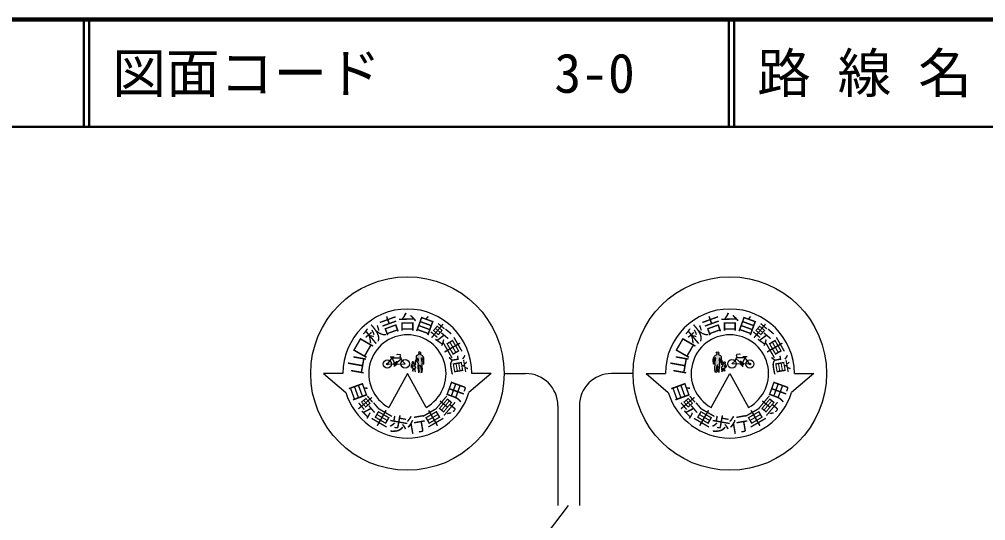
# Model space of a CAD drawing. Units: millimetres, scale not verified. Extents: x 40000 to 680000, y 20000 to 380000.
# Drawn here: x 111740 to 201648, y 333375 to 380000 of the extents above; entities that cross this region are included whole.
import ezdxf
from ezdxf.enums import TextEntityAlignment as Align

# ---------------------------------------------------------------- set-up
doc = ezdxf.new("R2010")
doc.units = ezdxf.units.MM
doc.header["$LTSCALE"] = 1000
for name, color, linetype, lineweight in [('M-STR-STRC', 7, 'Continuous', 25), ('M-TTL', 2, 'Continuous', 140), ('M-TTL-LINE', 7, 'Continuous', 50)]:
    doc.layers.add(name, color=color, linetype=linetype, lineweight=lineweight)
doc.layers.add('M-TTL-TXT', color=7, linetype='Continuous')
doc.styles.add('ＭＳ ゴシック', font='')
doc.styles.get('ＭＳ ゴシック').set_extended_font_data('MS Gothic')

msp = doc.modelspace()

# ---------------------------------------------------------------- hatches: boundary and pattern name
at = {"layer": 'M-STR-STRC'}
for points in [[(149184, 348761), (149096, 348798), (149040, 348855), (149040, 348919), (149078, 348938), (149129, 348941), (149044, 349046), (148976, 349071), (148899, 349033), (148872, 348983), (148864, 348951), (148908, 348938), (148906, 348859), (148896, 348818), (148723, 348739), (148671, 348708), (148655, 348647), (148665, 348400), (148575, 348166), (148578, 348132), (148564, 348113), (148568, 348058), (148581, 348042), (148587, 347926), (148518, 347918), (148452, 347934), (148423, 347951), (148417, 348002), (148445, 348025), (148438, 348089), (148396, 348140), (148329, 348146), (148296, 348110), (148279, 348071), (148272, 348038), (148304, 348008), (148311, 347950), (148301, 347934), (148264, 347912), (148233, 347873), (148211, 347798), (148201, 347702), (148206, 347612), (148229, 347613), (148234, 347694), (148257, 347735), (148266, 347812), (148312, 347804), (148340, 347784), (148337, 347703), (148312, 347646), (148296, 347580), (148307, 347545), (148343, 347489), (148358, 347448), (148360, 347426), (148336, 347375), (148307, 347336), (148317, 347313), (148376, 347279), (148371, 347304), (148347, 347330), (148424, 347428), (148417, 347493), (148452, 347528), (148520, 347457), (148523, 347266), (148592, 347241), (148601, 347266), (148565, 347288), (148578, 347504), (148564, 347581), (148629, 347619), (148630, 347663), (148501, 347768), (148504, 347830), (148624, 347886), (148614, 348090), (148742, 348329), (148781, 348530), (148841, 348389), (148841, 348249), (148764, 348108), (148835, 348011), (148842, 347889), (148822, 347834), (148826, 347570), (148861, 347390), (148883, 347285), (148882, 347255), (148841, 347200), (148872, 347177), (148965, 347245), (148950, 347465), (148948, 347713), (148982, 347847), (149032, 347845), (149101, 347616), (149127, 347283), (149150, 347230), (149091, 347188), (149093, 347163), (149225, 347195), (149238, 347505), (149233, 347647), (149214, 347903), (149221, 347974), (149260, 348044), (149212, 348141), (149161, 348498), (149201, 348512), (149246, 348502), (149296, 348432), (149311, 348140), (149334, 347934), (149369, 347932), (149390, 348319), (149381, 348477), (149315, 348641)], [(176509, 348761), (176597, 348798), (176653, 348855), (176653, 348919), (176615, 348938), (176564, 348941), (176649, 349046), (176718, 349071), (176795, 349033), (176821, 348983), (176830, 348951), (176785, 348938), (176788, 348859), (176797, 348818), (176970, 348739), (177023, 348708), (177038, 348647), (177028, 348400), (177118, 348166), (177115, 348132), (177130, 348113), (177126, 348058), (177112, 348042), (177106, 347926), (177176, 347918), (177241, 347934), (177270, 347951), (177276, 348002), (177249, 348025), (177256, 348089), (177298, 348140), (177364, 348146), (177397, 348110), (177415, 348071), (177422, 348038), (177389, 348008), (177383, 347950), (177393, 347934), (177429, 347912), (177460, 347873), (177483, 347798), (177492, 347702), (177488, 347612), (177464, 347613), (177459, 347694), (177437, 347735), (177427, 347812), (177381, 347804), (177354, 347784), (177357, 347703), (177382, 347646), (177397, 347580), (177387, 347545), (177350, 347489), (177336, 347448), (177333, 347426), (177358, 347375), (177386, 347336), (177376, 347313), (177317, 347279), (177322, 347304), (177346, 347330), (177269, 347428), (177276, 347493), (177241, 347528), (177174, 347457), (177171, 347266), (177102, 347241), (177092, 347266), (177128, 347288), (177115, 347504), (177130, 347581), (177064, 347619), (177063, 347663), (177193, 347768), (177190, 347830), (177070, 347886), (177080, 348090), (176951, 348329), (176913, 348530), (176852, 348389), (176852, 348249), (176929, 348108), (176859, 348011), (176852, 347889), (176871, 347834), (176867, 347570), (176833, 347390), (176810, 347285), (176811, 347255), (176852, 347200), (176821, 347177), (176728, 347245), (176743, 347465), (176746, 347713), (176711, 347847), (176661, 347845), (176592, 347616), (176567, 347283), (176543, 347230), (176603, 347188), (176601, 347163), (176468, 347195), (176455, 347505), (176460, 347647), (176479, 347903), (176472, 347974), (176434, 348044), (176482, 348141), (176532, 348498), (176492, 348512), (176447, 348502), (176397, 348432), (176383, 348140), (176359, 347934), (176324, 347932), (176303, 348319), (176312, 348477), (176378, 348641)]]:
    msp.add_hatch(color=256, dxfattribs=at).paths.add_polyline_path(points)

# ---------------------------------------------------------------- linework, layer by layer
for p, q in [((146871, 348817), (146954, 348846)), ((146954, 348846), (147189, 348821)), ((148872, 348983), (148864, 348951)), ((148864, 348951), (148908, 348938)), ((148899, 349033), (148872, 348983)), ((148906, 348859), (148896, 348818)), ((148976, 349071), (148899, 349033)), ((148908, 348938), (148906, 348859)), ((149044, 349046), (148976, 349071)), ((149040, 348919), (149078, 348938)), ((149040, 348855), (149040, 348919)), ((149096, 348798), (149040, 348855)), ((149129, 348941), (149044, 349046)), ((149078, 348938), (149129, 348941)), ((176564, 348941), (176649, 349046)), ((176615, 348938), (176564, 348941)), ((176597, 348798), (176653, 348855)), ((176653, 348919), (176615, 348938)), ((176649, 349046), (176718, 349071)), ((176653, 348855), (176653, 348919)), ((176718, 349071), (176795, 349033)), ((176830, 348951), (176785, 348938)), ((176785, 348938), (176788, 348859)), ((176788, 348859), (176797, 348818)), ((176795, 349033), (176821, 348983)), ((176821, 348983), (176830, 348951)), ((178739, 348846), (178504, 348821)), ((178823, 348817), (178739, 348846)), ((145982, 347942), (146420, 348508)), ((145982, 347942), (147648, 347967)), ((146240, 348621), (146629, 348627)), ((146722, 347953), (146358, 348623)), ((146420, 348508), (147237, 348520)), ((146722, 347953), (146691, 347733)), ((146722, 347953), (147273, 348437)), ((146722, 347953), (146802, 348167)), ((146802, 348167), (146891, 348167)), ((147173, 348672), (147240, 348701)), ((147356, 348243), (147173, 348672)), ((147240, 348701), (147189, 348821)), ((147648, 347967), (147356, 348243)), ((148279, 348071), (148272, 348038)), ((148272, 348038), (148304, 348008)), ((148296, 348110), (148279, 348071)), ((148329, 348146), (148296, 348110)), ((148311, 347950), (148301, 347934)), ((148304, 348008), (148311, 347950)), ((148396, 348140), (148329, 348146)), ((148438, 348089), (148396, 348140)), ((148417, 348002), (148445, 348025)), ((148423, 347951), (148417, 348002)), ((148452, 347934), (148423, 347951)), ((148445, 348025), (148438, 348089)), ((148578, 348132), (148564, 348113)), ((148564, 348113), (148568, 348058)), ((148568, 348058), (148581, 348042)), ((148665, 348400), (148575, 348166)), ((148575, 348166), (148578, 348132)), ((148581, 348042), (148587, 347926)), ((148614, 348090), (148742, 348329)), ((148624, 347886), (148614, 348090)), ((148671, 348708), (148655, 348647)), ((148655, 348647), (148665, 348400)), ((148723, 348739), (148671, 348708)), ((148896, 348818), (148723, 348739)), ((148742, 348329), (148781, 348530)), ((148841, 348249), (148764, 348108)), ((148764, 348108), (148835, 348011)), ((148781, 348530), (148841, 348389)), ((148835, 348011), (148842, 347889)), ((148841, 348389), (148841, 348249)), ((149184, 348761), (149096, 348798)), ((149161, 348498), (149201, 348512)), ((149212, 348141), (149161, 348498)), ((149315, 348641), (149184, 348761)), ((149201, 348512), (149246, 348502)), ((149260, 348044), (149212, 348141)), ((149214, 347903), (149221, 347974)), ((149221, 347974), (149260, 348044)), ((149246, 348502), (149296, 348432)), ((149296, 348432), (149311, 348140)), ((149311, 348140), (149334, 347934)), ((149381, 348477), (149315, 348641)), ((149369, 347932), (149390, 348319)), ((149390, 348319), (149381, 348477)), ((176303, 348319), (176312, 348477)), ((176324, 347932), (176303, 348319)), ((176312, 348477), (176378, 348641)), ((176383, 348140), (176359, 347934)), ((176378, 348641), (176509, 348761)), ((176397, 348432), (176383, 348140)), ((176447, 348502), (176397, 348432)), ((176434, 348044), (176482, 348141)), ((176472, 347974), (176434, 348044)), ((176492, 348512), (176447, 348502)), ((176479, 347903), (176472, 347974)), ((176482, 348141), (176532, 348498)), ((176532, 348498), (176492, 348512)), ((176509, 348761), (176597, 348798)), ((176797, 348818), (176970, 348739)), ((176913, 348530), (176852, 348389)), ((176852, 348389), (176852, 348249)), ((176852, 348249), (176929, 348108)), ((176859, 348011), (176852, 347889)), ((176929, 348108), (176859, 348011)), ((176951, 348329), (176913, 348530)), ((177080, 348090), (176951, 348329)), ((176970, 348739), (177023, 348708)), ((177023, 348708), (177038, 348647)), ((177038, 348647), (177028, 348400)), ((177028, 348400), (177118, 348166)), ((177070, 347886), (177080, 348090)), ((177112, 348042), (177106, 347926)), ((177126, 348058), (177112, 348042)), ((177118, 348166), (177115, 348132)), ((177115, 348132), (177130, 348113)), ((177130, 348113), (177126, 348058)), ((177241, 347934), (177270, 347951)), ((177249, 348025), (177256, 348089)), ((177276, 348002), (177249, 348025)), ((177256, 348089), (177298, 348140)), ((177270, 347951), (177276, 348002)), ((177298, 348140), (177364, 348146)), ((177364, 348146), (177397, 348110)), ((177389, 348008), (177383, 347950)), ((177383, 347950), (177393, 347934)), ((177422, 348038), (177389, 348008)), ((177397, 348110), (177415, 348071)), ((177415, 348071), (177422, 348038)), ((178046, 347967), (178337, 348243)), ((179711, 347942), (178046, 347967)), ((178337, 348243), (178521, 348672)), ((178972, 347953), (178420, 348437)), ((178453, 348701), (178504, 348821)), ((178521, 348672), (178453, 348701)), ((179273, 348508), (178456, 348520)), ((178892, 348167), (178803, 348167)), ((178972, 347953), (178892, 348167)), ((178972, 347953), (179336, 348623)), ((178972, 347953), (179003, 347733)), ((179454, 348621), (179065, 348627)), ((179711, 347942), (179273, 348508)), ((141847, 347060), (140047, 347060)), ((140047, 347060), (142117, 345280)), ((147847, 347060), (146104, 343910)), ((146691, 347733), (146597, 347733)), ((149590, 343910), (147847, 347060)), ((148211, 347798), (148201, 347702)), ((148201, 347702), (148206, 347612)), ((148206, 347612), (148229, 347613)), ((148233, 347873), (148211, 347798)), ((148229, 347613), (148234, 347694)), ((148264, 347912), (148233, 347873)), ((148234, 347694), (148257, 347735)), ((148257, 347735), (148266, 347812)), ((148301, 347934), (148264, 347912)), ((148266, 347812), (148312, 347804)), ((148312, 347646), (148296, 347580)), ((148296, 347580), (148307, 347545)), ((148307, 347545), (148343, 347489)), ((148336, 347375), (148307, 347336)), ((148307, 347336), (148317, 347313)), ((148312, 347804), (148340, 347784)), ((148337, 347703), (148312, 347646)), ((148317, 347313), (148376, 347279)), ((148360, 347426), (148336, 347375)), ((148340, 347784), (148337, 347703)), ((148343, 347489), (148358, 347448)), ((148347, 347330), (148424, 347428)), ((148371, 347304), (148347, 347330)), ((148358, 347448), (148360, 347426)), ((148376, 347279), (148371, 347304)), ((148417, 347493), (148452, 347528)), ((148424, 347428), (148417, 347493)), ((148518, 347918), (148452, 347934)), ((148452, 347528), (148520, 347457)), ((148501, 347768), (148504, 347830)), ((148630, 347663), (148501, 347768)), ((148504, 347830), (148624, 347886)), ((148587, 347926), (148518, 347918)), ((148520, 347457), (148523, 347266)), ((148523, 347266), (148592, 347241)), ((148564, 347581), (148629, 347619)), ((148578, 347504), (148564, 347581)), ((148565, 347288), (148578, 347504)), ((148601, 347266), (148565, 347288)), ((148592, 347241), (148601, 347266)), ((148629, 347619), (148630, 347663)), ((148842, 347889), (148822, 347834)), ((148822, 347834), (148826, 347570)), ((148826, 347570), (148861, 347390)), ((148882, 347255), (148841, 347200)), ((148841, 347200), (148872, 347177)), ((148861, 347390), (148883, 347285)), ((148872, 347177), (148965, 347245)), ((148883, 347285), (148882, 347255)), ((148948, 347713), (148982, 347847)), ((148950, 347465), (148948, 347713)), ((148965, 347245), (148950, 347465)), ((148982, 347847), (149032, 347845)), ((149032, 347845), (149101, 347616)), ((149150, 347230), (149091, 347188)), ((149091, 347188), (149093, 347163)), ((149093, 347163), (149225, 347195)), ((149101, 347616), (149127, 347283)), ((149127, 347283), (149150, 347230)), ((149233, 347647), (149214, 347903)), ((149225, 347195), (149238, 347505)), ((149238, 347505), (149233, 347647)), ((149334, 347934), (149369, 347932)), ((155647, 347060), (153577, 345280)), ((155647, 347060), (153847, 347060)), ((156847, 347060), (158847, 347060)), ((168847, 347060), (166847, 347060)), ((170047, 347060), (171847, 347060)), ((170047, 347060), (172117, 345280)), ((176104, 343910), (177847, 347060)), ((176359, 347934), (176324, 347932)), ((176455, 347505), (176460, 347647)), ((176468, 347195), (176455, 347505)), ((176460, 347647), (176479, 347903)), ((176601, 347163), (176468, 347195)), ((176567, 347283), (176543, 347230)), ((176543, 347230), (176603, 347188)), ((176592, 347616), (176567, 347283)), ((176661, 347845), (176592, 347616)), ((176603, 347188), (176601, 347163)), ((176711, 347847), (176661, 347845)), ((176746, 347713), (176711, 347847)), ((176728, 347245), (176743, 347465)), ((176821, 347177), (176728, 347245)), ((176743, 347465), (176746, 347713)), ((176833, 347390), (176810, 347285)), ((176810, 347285), (176811, 347255)), ((176811, 347255), (176852, 347200)), ((176852, 347200), (176821, 347177)), ((176867, 347570), (176833, 347390)), ((176852, 347889), (176871, 347834)), ((176871, 347834), (176867, 347570)), ((177063, 347663), (177193, 347768)), ((177064, 347619), (177063, 347663)), ((177130, 347581), (177064, 347619)), ((177190, 347830), (177070, 347886)), ((177092, 347266), (177128, 347288)), ((177102, 347241), (177092, 347266)), ((177171, 347266), (177102, 347241)), ((177106, 347926), (177176, 347918)), ((177115, 347504), (177130, 347581)), ((177128, 347288), (177115, 347504)), ((177174, 347457), (177171, 347266)), ((177241, 347528), (177174, 347457)), ((177176, 347918), (177241, 347934)), ((177193, 347768), (177190, 347830)), ((177276, 347493), (177241, 347528)), ((177269, 347428), (177276, 347493)), ((177346, 347330), (177269, 347428)), ((177376, 347313), (177317, 347279)), ((177317, 347279), (177322, 347304)), ((177322, 347304), (177346, 347330)), ((177336, 347448), (177333, 347426)), ((177333, 347426), (177358, 347375)), ((177350, 347489), (177336, 347448)), ((177387, 347545), (177350, 347489)), ((177381, 347804), (177354, 347784)), ((177354, 347784), (177357, 347703)), ((177357, 347703), (177382, 347646)), ((177358, 347375), (177386, 347336)), ((177386, 347336), (177376, 347313)), ((177427, 347812), (177381, 347804)), ((177382, 347646), (177397, 347580)), ((177397, 347580), (177387, 347545)), ((177393, 347934), (177429, 347912)), ((177437, 347735), (177427, 347812)), ((177429, 347912), (177460, 347873)), ((177459, 347694), (177437, 347735)), ((177464, 347613), (177459, 347694)), ((177460, 347873), (177483, 347798)), ((177488, 347612), (177464, 347613)), ((177483, 347798), (177492, 347702)), ((177492, 347702), (177488, 347612)), ((177847, 347060), (179590, 343910)), ((179003, 347733), (179097, 347733)), ((185647, 347060), (183577, 345280)), ((183847, 347060), (185647, 347060)), ((161847, 344060), (161847, 334781)), ((163847, 344060), (163847, 334781)), ((132193, 294989), (162847, 334781))]:
    msp.add_line(p, q, dxfattribs=at)
for centre, radius in [((147847, 347060), 9000), ((177847, 347060), 9000), ((145982, 347942), 377), ((145982, 347942), 68.8), ((146722, 347953), 136), ((147648, 347967), 402), ((178046, 347967), 402), ((178972, 347953), 136), ((179711, 347942), 377), ((179711, 347942), 68.8)]:
    msp.add_circle(centre, radius, dxfattribs=at)
for centre, radius, start, end in [((147847, 347060), 6000, 0, 180), ((177847, 347060), 6000, 0, 180), ((147847, 347060), 3600, 298.95502, 241.04498), ((177847, 347060), 3600, 298.95502, 241.04498), ((158847, 344060), 3000, 0, 90), ((166847, 344060), 3000, 90, 180), ((147847, 347060), 6000, 197.25385, 342.74615), ((177847, 347060), 6000, 197.25385, 342.74615)]:
    msp.add_arc(centre, radius, start, end, dxfattribs=at)
at = {"layer": 'M-TTL'}
msp.add_line((680000, 380000), (40000, 380000), dxfattribs=at)
at = {"layer": 'M-TTL-LINE'}
for p, q in [((117750, 380000), (117750, 370000)), ((118250, 380000), (118250, 370000)), ((177750, 380000), (177750, 370000)), ((178250, 380000), (178250, 370000)), ((40000, 370000), (680000, 370000))]:
    msp.add_line(p, q, dxfattribs=at)

# ---------------------------------------------------------------- texts
at = {"layer": 'M-STR-STRC', "style": 'ＭＳ ゴシック'}
for p in [(147847, 351860), (177847, 351860)]:
    msp.add_text('台', height=1320, dxfattribs=at).set_placement(p, align=Align.MIDDLE_CENTER)
for s, rotation, p in [('秋', 40, (144761, 350737)), ('吉', 20, (146205, 351571)), ('自', 340, (149488, 351571)), ('転', 320, (150932, 350737)), ('秋', 40, (174761, 350737)), ('吉', 20, (176205, 351571)), ('自', 340, (179488, 351571)), ('転', 320, (180932, 350737)), ('口', 60, (143690, 349460)), ('車', 300, (152004, 349460)), ('口', 60, (173690, 349460)), ('車', 300, (182004, 349460)), ('山', 80, (143120, 347894)), ('道', 280, (152574, 347894)), ('山', 80, (173120, 347894)), ('道', 280, (182574, 347894)), ('自', 290, (143336, 345418)), ('用', 70, (152357, 345418)), ('自', 290, (173336, 345418)), ('用', 70, (182357, 345418)), ('転', 310, (144170, 343975)), ('専', 50, (151524, 343975)), ('転', 310, (174170, 343975)), ('専', 50, (181524, 343975)), ('車', 330, (145447, 342903)), ('車', 30, (150247, 342903)), ('車', 330, (175447, 342903)), ('車', 30, (180247, 342903)), ('歩', 349.881, (147003, 342335)), ('行', 10.119, (148690, 342335)), ('歩', 349.881, (177003, 342335)), ('行', 10.119, (178690, 342335))]:
    msp.add_text(s, height=1320, rotation=rotation, dxfattribs=at).set_placement(p, align=Align.MIDDLE_CENTER)
at = {"layer": 'M-TTL-TXT', "style": 'ＭＳ ゴシック'}
for s, p in [('図面コード', (120380, 375000)), ('3-0', (161521, 375000)), ('路 線 名', (180380, 375000))]:
    msp.add_text(s, height=3666, dxfattribs=at).set_placement(p, align=Align.MIDDLE_LEFT)

doc.saveas('drawing.dxf')
